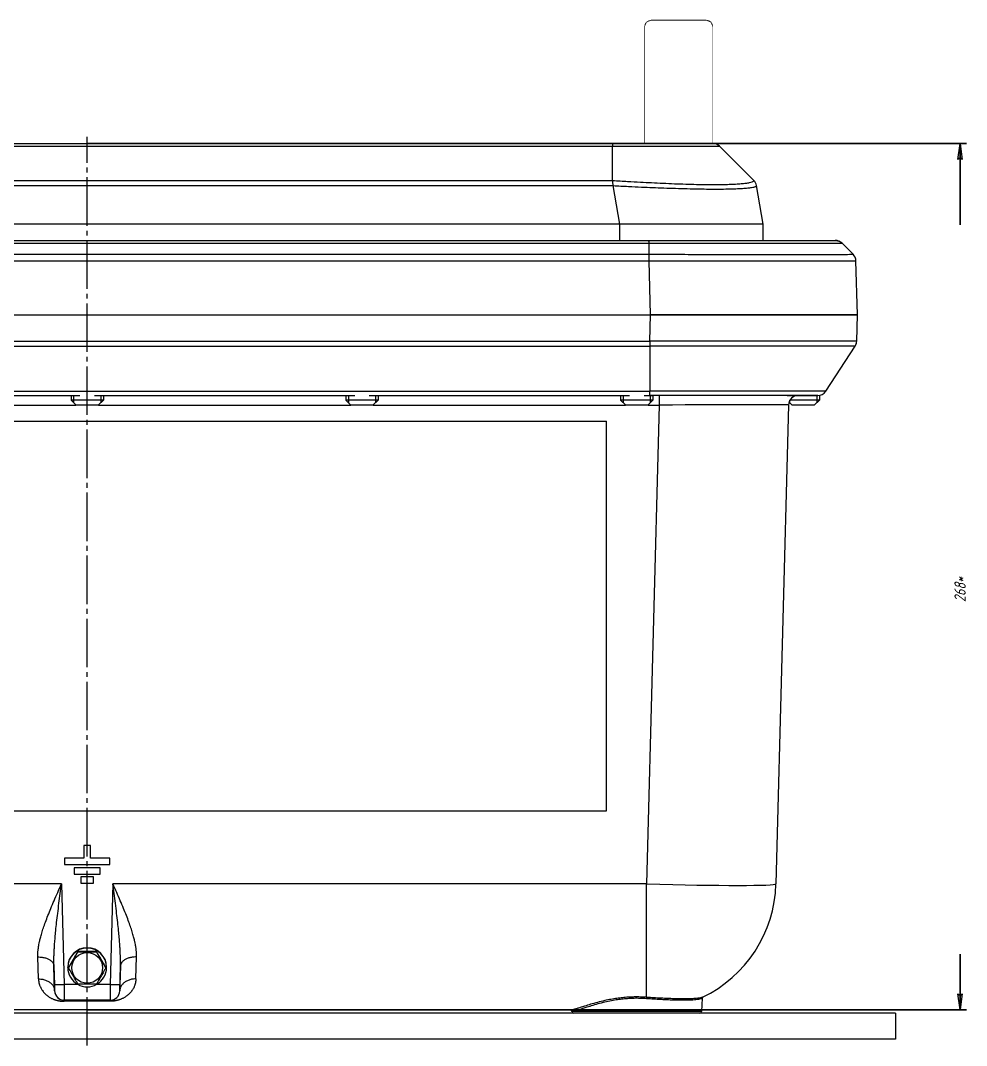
# Model space of a CAD drawing. Header units: millimetres. Extents: x -1133 to 1382, y -1174 to 1187.
# Drawn here: x -20.6 to 272, y 491.5 to 808.5 of the extents above; entities that cross this region are included whole.
import ezdxf

# ---------------------------------------------------------------- set-up
doc = ezdxf.new("R2010")
doc.units = ezdxf.units.MM
for name, pattern in [('K5LT_AUXILIARY', [0]), ('K5LT_AXLED', [19.5, 15, -1.5, 1.5, -1.5]), ('K5LT_THIN', [0])]:
    doc.linetypes.add(name, pattern=pattern)
doc.styles.add('KDIMTEXTSTYLE', font='GOST_AU.SHX', dxfattribs={"width": 0.96, "oblique": 15, "height": 5})
doc.dimstyles.new('KDIMSTYLE (1.00)', dxfattribs={"dimtxt": 5, "dimasz": 1, "dimexe": 2, "dimexo": 0, "dimgap": 1, "dimtad": 1, "dimtxsty": 'KDIMTEXTSTYLE', "dimsah": 1, "dimcen": 0, "dimdle": 1, "dimadec": 0, "dimazin": 0, "dimtfac": 0.667, "dimtmove": 0, "dimatfit": 3, "dimfxl": 1, "dimtvp": 1, "dimtolj": 1, "dimtzin": 0, "dimarcsym": 0})

# ---------------------------------------------------------------- blocks, each defined once
blk = doc.blocks.new('U1')
at = {"color": 232, "linetype": 'K5LT_AUXILIARY', "lineweight": 18, "true_color": 0xc52b79}
for p, q in [((-160.69, 684.55), (160.63, 684.55)), ((-160.69, 564.08), (-160.69, 684.55)), ((160.63, 564.08), (160.63, 684.55)), ((-160.69, 564.08), (160.63, 564.08))]:
    blk.add_line(p, q, dxfattribs=at)
blk = doc.blocks.new('U2')
at = {"color": 7, "linetype": 'K5LT_THIN', "lineweight": 18}
for p, q in [((1.01, 553.32), (-0.99, 553.32)), ((-0.99, 553.32), (-0.99, 549.42)), ((-0.99, 553.32), (-0.99, 553.32)), ((1.01, 553.32), (-0.99, 553.32)), ((1.01, 553.32), (1.01, 553.32)), ((1.01, 549.42), (1.01, 553.32)), ((-7, 549.43), (-7, 549.42)), ((-0.99, 549.43), (-7, 549.43)), ((-0.99, 549.42), (-7, 549.42)), ((-7, 549.42), (-7, 547.42)), ((7.01, 549.43), (1.01, 549.43)), ((7.01, 549.42), (1.01, 549.42)), ((7, 547.42), (7.01, 549.42)), ((7.01, 549.43), (7.01, 549.42)), ((-7, 547.42), (7, 547.42)), ((4.02, 546.43), (-3.98, 546.43)), ((-3.98, 546.43), (-3.98, 546.42)), ((-3.98, 546.42), (-3.98, 544.42)), ((4.02, 546.42), (-3.98, 546.42)), ((4.02, 546.43), (4.02, 546.42)), ((4.02, 544.42), (4.02, 546.42)), ((-3.98, 544.42), (4.02, 544.42)), ((1.99, 543.63), (-2.01, 543.63)), ((-2.01, 543.63), (-2.01, 543.62)), ((1.99, 543.62), (-2.01, 543.62)), ((-2.01, 543.62), (-2.01, 541.63)), ((1.99, 543.63), (1.99, 543.62)), ((1.99, 541.63), (1.99, 543.62)), ((-2.01, 541.63), (1.99, 541.63))]:
    blk.add_line(p, q, dxfattribs=at)
blk = doc.blocks.new('U0')
at = {"color": 7, "linetype": 'K5LT_THIN', "lineweight": 18}
for p, q in [((191.47, 808.47), (174.47, 808.47)), ((174.47, 801.04), (174.47, 808.47)), ((191.47, 801.04), (191.47, 808.47)), ((172.47, 799.29), (172.47, 806.47)), ((193.47, 799.29), (193.47, 806.47)), ((193.47, 791.97), (193.47, 803.97)), ((174.47, 799.29), (172.47, 799.29)), ((172.47, 770.47), (172.47, 799.29)), ((191.47, 801.04), (174.47, 801.04)), ((174.47, 799.29), (174.47, 801.04)), ((191.47, 799.29), (174.47, 799.29)), ((174.47, 770.47), (174.47, 799.29)), ((191.47, 801.04), (191.47, 799.29)), ((191.47, 799.29), (193.47, 799.29)), ((191.47, 770.47), (191.47, 799.29)), ((193.47, 770.47), (193.47, 799.29)), ((193.47, 770.47), (193.47, 791.97)), ((-162.43, 770.47), (162.46, 770.47)), ((162.46, 770.47), (193.47, 770.47)), ((191.47, 770.47), (181.47, 770.47)), ((193.47, 770.47), (191.47, 770.47)), ((-162.53, 769.59), (162.53, 769.59)), ((162.53, 759), (162.53, 769.59)), ((162.53, 769.59), (162.53, 769.59)), ((195.59, 769.59), (206.18, 759)), ((195.59, 769.59), (195.59, 769.59)), ((-162.53, 759), (162.53, 759)), ((162.53, 759), (162.53, 759)), ((-162.7, 757.4), (162.7, 757.4)), ((162.7, 757.4), (162.7, 757.39)), ((164.8, 745.47), (162.7, 757.39)), ((207.02, 757.4), (207.02, 757.39)), ((207.02, 757.39), (207.02, 757.39)), ((209.12, 745.47), (207.02, 757.39)), ((164.8, 745.47), (-164.8, 745.47)), ((164.8, 740.47), (164.8, 745.47)), ((209.12, 745.47), (164.8, 745.47)), ((209.12, 740.47), (209.12, 745.47)), ((-173.8, 739.59), (173.8, 739.59)), ((-173.63, 740.47), (173.57, 740.47)), ((173.57, 740.47), (231.41, 740.47)), ((173.8, 736.18), (173.8, 739.59)), ((231.41, 740.47), (231.5, 740.47)), ((231.5, 740.47), (231.5, 740.47)), ((233.53, 739.59), (236.94, 736.18)), ((-173.8, 736.18), (173.8, 736.18)), ((-173.84, 734.14), (173.84, 734.14)), ((174.27, 717.47), (173.84, 734.14)), ((238.25, 717.47), (237.81, 734.14)), ((-174.27, 717.47), (174.27, 717.47)), ((-174.27, 717.47), (174.27, 717.47)), ((174.06, 709.31), (174.27, 717.47)), ((238.25, 717.47), (174.27, 717.47)), ((174.27, 717.47), (238.25, 717.47)), ((238.04, 709.31), (238.25, 717.47)), ((-174.06, 709.31), (174.06, 709.31)), ((-174.04, 707.75), (174.04, 707.75)), ((174.04, 707.75), (174.04, 693.83)), ((228.48, 693.83), (237.55, 707.75)), ((-174.04, 693.83), (174.04, 693.83)), ((-80.81, 692.47), (-4.19, 692.47)), ((-5, 692.47), (-2.24, 692.47)), ((-5, 692.47), (-5, 691.07)), ((-5, 691.07), (-3.4, 689.47)), ((0, 691.07), (-5, 691.07)), ((-4.19, 692.47), (-4.19, 691.07)), ((-4.19, 691.07), (-4.19, 690.26)), ((5, 691.07), (0, 691.07)), ((2.24, 692.47), (5, 692.47)), ((5, 691.07), (3.4, 689.47)), ((4.19, 692.47), (4.19, 691.07)), ((4.19, 692.47), (80.81, 692.47)), ((4.19, 691.07), (4.19, 690.26)), ((5, 692.47), (5, 691.07)), ((80, 692.47), (82.76, 692.47)), ((80, 692.47), (80, 691.07)), ((80, 691.07), (81.6, 689.47)), ((85, 691.07), (80, 691.07)), ((80.81, 692.47), (80.81, 691.07)), ((80.81, 691.07), (80.81, 690.26)), ((90, 691.07), (85, 691.07)), ((87.24, 692.47), (90, 692.47)), ((90, 691.07), (88.4, 689.47)), ((89.19, 692.47), (89.19, 691.07)), ((89.19, 692.47), (165.81, 692.47)), ((89.19, 691.07), (89.19, 690.26)), ((90, 692.47), (90, 691.07)), ((165, 692.47), (167.76, 692.47)), ((165, 692.47), (165, 691.07)), ((165, 691.07), (166.6, 689.47)), ((170, 691.07), (165, 691.07)), ((165.81, 692.47), (165.81, 691.07)), ((165.81, 691.07), (165.81, 690.26)), ((175, 691.07), (170, 691.07)), ((172.24, 692.47), (175, 692.47)), ((175, 691.07), (173.4, 689.47)), ((225.97, 692.47), (174, 692.47)), ((174.19, 692.47), (174.19, 691.07)), ((174.19, 691.07), (174.19, 690.26)), ((175, 692.47), (175, 691.07)), ((176.94, 692.47), (176.94, 689.55)), ((216.5, 692.47), (225.97, 692.47)), ((217.31, 690.26), (217.31, 691.07)), ((221.5, 691.07), (217.38, 691.07)), ((226.5, 691.07), (221.5, 691.07)), ((226.5, 691.07), (224.9, 689.47)), ((225.69, 692.47), (225.69, 691.07)), ((225.69, 691.07), (225.69, 690.26)), ((226.5, 692.52), (226.5, 691.07)), ((228.48, 693.83), (228.48, 693.83)), ((-81.52, 689.55), (-3.48, 689.55)), ((0, 689.47), (-3.4, 689.47)), ((3.4, 689.47), (0, 689.47)), ((3.48, 689.55), (81.52, 689.55)), ((85, 689.47), (81.6, 689.47)), ((88.4, 689.47), (85, 689.47)), ((88.48, 689.55), (166.52, 689.55)), ((170, 689.47), (166.6, 689.47)), ((173.4, 689.47), (170, 689.47)), ((176.94, 689.55), (173.06, 541.42)), ((173.48, 689.55), (176.94, 689.55)), ((216.92, 689.55), (213.04, 541.42)), ((217.1, 690.48), (218.1, 689.47)), ((221.5, 689.47), (218.1, 689.47)), ((224.9, 689.47), (221.5, 689.47)), ((-7.94, 541.42), (-173.06, 541.42)), ((-7.94, 541.42), (-7.13, 510.34)), ((7.94, 541.42), (7.13, 510.34)), ((173.06, 541.42), (7.94, 541.42)), ((173.06, 506.37), (173.06, 541.42)), ((-2.89, 520.57), (-5.77, 515.57)), ((-2.89, 520.57), (-2.89, 520.48)), ((2.89, 520.57), (-2.89, 520.57)), ((5.77, 515.57), (2.89, 520.57)), ((2.89, 520.57), (2.89, 520.48)), ((-15.07, 512.06), (-15.27, 518.86)), ((15.07, 512.06), (15.27, 518.86)), ((-10.28, 516.04), (-10.13, 510.34)), ((-10.08, 508.39), (-10.28, 516.04)), ((-6, 515.65), (-6, 515.69)), ((-6, 515.6), (-6, 515.65)), ((-5.77, 515.57), (-5.77, 515.48)), ((5.77, 515.57), (5.77, 515.48)), ((6, 515.65), (6, 515.69)), ((6, 515.6), (6, 515.65)), ((10.08, 508.39), (10.28, 516.04)), ((10.28, 516.04), (10.13, 510.34)), ((-10.13, 510.34), (-10.08, 508.39)), ((-7.13, 510.34), (-7.08, 505.47)), ((-2.88, 510.34), (-7.13, 510.34)), ((7.13, 510.34), (2.88, 510.34)), ((7.13, 510.34), (7.08, 505.47)), ((10.13, 510.34), (10.08, 508.39)), ((7.08, 505.47), (-7.08, 505.47)), ((-7.08, 505.14), (-7.08, 505.47)), ((7.08, 505.14), (-7.08, 505.14)), ((7.08, 505.14), (7.08, 505.47)), ((190.24, 506.06), (190.02, 501.94)), ((250, 501.47), (-250, 501.47)), ((149.7, 502.47), (-149.7, 502.47)), ((149.47, 502.47), (149.68, 502.47)), ((149.47, 502.47), (149.68, 502.47)), ((149.97, 502), (149.98, 501.94)), ((150.2, 502), (149.97, 502)), ((190.02, 501.94), (149.98, 501.94)), ((250, 501.47), (250, 493.47)), ((250, 493.47), (-250, 493.47))]:
    blk.add_line(p, q, dxfattribs=at)
at = {"color": 30, "linetype": 'K5LT_AXLED', "lineweight": 18, "true_color": 0xff8000}
blk.add_line((0, 491.47), (0.01, 772.47), dxfattribs=at)
at = {"color": 7, "linetype": 'K5LT_THIN', "lineweight": 18}
for centre, radius, start, end in [((174.47, 806.47), 2, 90, 180), ((191.47, 806.47), 2, 0, 90), ((193.47, 767.47), 3, 45, 90), ((204.06, 756.88), 3, 10, 45), ((231.41, 737.47), 3, 45, 90), ((234.81, 734.06), 3, 1.5, 45), ((235.04, 709.39), 3, 326.9198, 358.5), ((235.04, 709.39), 3, 326.918, 344.2975), ((235.04, 709.39), 3, 344.056, 349.1273), ((219.92, 689.47), 3, 90, 178.5), ((225.97, 695.47), 3, 270, 326.9198), ((173.06, 542.47), 40, 295.5205, 358.5), ((-7.08, 508.47), 3, 181.5, 270), ((-7.08, 508.47), 3, 181.5, 270), ((-7.08, 508.47), 3, 181.5, 267.4646), ((7.08, 508.47), 3, 270, 358.5), ((7.08, 508.47), 3, 270, 358.5), ((7.08, 508.47), 3, 270, 358.5), ((7.08, 508.47), 3, 270, 358.5), ((190.74, 506.03), 0.5, 115.8859, 177.0001), ((190.74, 506.03), 0.5, 115.8861, 177.0003), ((149.47, 501.97), 0.5, 3, 90), ((149.47, 501.97), 0.5, 3, 90), ((150.47, 501.97), 0.5, 183, 270), ((150.47, 501.97), 0.5, 183, 270), ((189.53, 501.97), 0.5, 270, 357), ((189.53, 501.97), 0.5, 270, 357)]:
    blk.add_arc(centre, radius, start, end, dxfattribs=at)
for centre, major_axis, ratio, start_param, end_param in [((182.97, 804.86), (-5, 0), 0.55104, 4.712389, 6.283185), ((182.97, 804.86), (-5, 0), 0.55104, 3.141593, 4.712389), ((182.97, 804.86), (-5, 0), 0.55104, 0, 3.141593), ((174.47, 799.29), (-2, 0), 0.875831, 4.712389, 6.283185), ((191.47, 799.29), (2, 0), 0.875831, 0, 1.570796), ((176.91, 689.47), (-40.02, -0.08), 0.001961, 3.141537, 4.711649), ((173.06, 542.47), (39.99, -1.05), 0.026168, 4.713074, 6.283185), ((0, 515.69), (-6, 0), 0.999657, 4.712389, 6.283185), ((0, 515.65), (-6, 0), 0.999657, 4.712389, 6.283185), ((0, 515.65), (-6, 0), 0.999657, 4.712389, 6.283185), ((0, 515.6), (-6, 0), 0.999657, 4.712389, 6.283185), ((0, 515.69), (-6, 0), 0.999657, 3.141593, 4.712389), ((0, 515.65), (-6, 0), 0.999657, 3.141593, 4.712389), ((0, 515.65), (-6, 0), 0.999657, 3.141593, 4.712389), ((0, 515.6), (-6, 0), 0.999657, 3.141593, 4.712389), ((0, 515.6), (-6, 0), 0.999657, 0, 3.141593), ((-7.13, 510.42), (3, 0.08), 0.026168, 3.141593, 4.711704), ((7.13, 510.42), (3, -0.08), 0.026168, 4.713074, 6.283185)]:
    blk.add_ellipse(centre, major_axis=major_axis, ratio=ratio, start_param=start_param, end_param=end_param, dxfattribs=at)
blk.add_ellipse((0, 515.47), major_axis=(-4.75, 0), ratio=0.999657, dxfattribs=at)
for points, knots in [([(162.46, 770.47), (162.47, 770.47), (162.48, 770.45), (162.49, 770.36), (162.5, 770.22), (162.52, 770.04), (162.53, 769.82), (162.53, 769.67), (162.53, 769.59)], [0, 0, 0, 0, 1.786115, 3.339255, 4.739621, 6.326194, 7.773054, 9, 9, 9, 9]), ([(162.53, 769.59), (162.86, 769.59), (163.46, 769.59), (164.31, 769.59), (165.07, 769.59), (165.79, 769.59), (166.55, 769.59), (167.48, 769.59), (168.6, 769.59), (169.84, 769.59), (171.08, 769.59), (172.31, 769.59), (173.55, 769.59), (174.89, 769.59), (176.43, 769.59), (178.31, 769.59), (180.55, 769.59), (183.01, 769.59), (185.47, 769.59), (187.64, 769.59), (189.38, 769.59), (190.69, 769.59), (191.68, 769.59), (192.46, 769.59), (193.06, 769.59), (193.53, 769.59), (193.91, 769.59), (194.26, 769.59), (194.55, 769.59), (194.8, 769.59), (194.98, 769.59), (195.11, 769.59), (195.21, 769.59), (195.29, 769.59), (195.36, 769.59), (195.43, 769.59), (195.49, 769.59), (195.55, 769.59), (195.58, 769.59), (195.59, 769.59)], [0, 0, 0, 0, 0.754182, 1.429529, 2.02969, 2.554664, 3.126957, 3.843808, 4.77745, 5.809715, 6.839715, 7.805836, 8.840171, 9.942718, 11.224217, 12.840513, 14.938972, 17.415264, 20.055951, 22.738072, 25.004076, 26.853961, 28.412501, 29.800042, 31.057763, 31.95691, 32.904177, 33.790534, 34.731323, 35.56443, 36.270313, 36.805313, 37.243121, 37.668811, 38.127951, 38.62245, 39.226782, 39.685966, 40, 40, 40, 40]), ([(162.53, 759), (164.08, 758.91), (166.98, 758.73), (170.99, 758.51), (174.64, 758.32), (178.15, 758.15), (181.7, 758), (185.18, 757.88), (188.47, 757.79), (191.49, 757.74), (194.15, 757.73), (196.53, 757.75), (198.67, 757.81), (200.63, 757.89), (202.36, 758.01), (203.8, 758.16), (204.96, 758.35), (205.73, 758.56), (206.13, 758.79), (206.2, 758.93), (206.18, 759)], [0, 0, 0, 0, 1.413567, 2.640339, 3.693098, 4.81894, 5.994914, 7.187319, 8.397705, 9.561889, 10.692206, 11.726808, 12.81617, 13.93119, 15.090678, 16.294899, 17.483521, 18.784014, 19.9235, 21, 21, 21, 21]), ([(162.7, 757.4), (162.69, 757.55), (162.66, 757.84), (162.62, 758.24), (162.59, 758.56), (162.56, 758.81), (162.54, 758.95), (162.53, 759)], [0, 0, 0, 0, 2.059821, 3.878697, 5.635225, 7.017568, 8, 8, 8, 8]), ([(162.7, 757.39), (164.27, 757.31), (167.22, 757.17), (171.29, 756.98), (174.94, 756.82), (178.46, 756.69), (182.06, 756.56), (185.69, 756.46), (189.19, 756.38), (192.48, 756.34), (195.5, 756.34), (198.26, 756.37), (200.7, 756.44), (202.75, 756.55), (204.38, 756.68), (205.52, 756.83), (206.25, 756.96), (206.69, 757.09), (206.92, 757.21), (207.01, 757.31), (207.02, 757.37), (207.02, 757.39)], [0, 0, 0, 0, 1.487081, 2.782128, 3.879408, 5.017639, 6.2531, 7.544856, 8.883128, 10.177215, 11.513782, 12.862599, 14.225778, 15.606791, 16.931756, 18.193647, 19.226218, 20.09668, 20.9092, 21.54364, 22, 22, 22, 22]), ([(173.57, 740.47), (173.58, 740.47), (173.6, 740.45), (173.64, 740.35), (173.68, 740.23), (173.71, 740.09), (173.74, 739.95), (173.77, 739.81), (173.79, 739.7), (173.8, 739.63), (173.8, 739.59)], [0, 0, 0, 0, 2.223565, 4.15155, 5.825603, 7.276423, 8.50401, 9.502201, 10.334197, 11, 11, 11, 11]), ([(173.8, 739.59), (174.53, 739.6), (175.85, 739.61), (177.59, 739.6), (178.96, 739.6), (180.03, 739.59), (180.99, 739.59), (181.93, 739.59), (182.95, 739.59), (184.23, 739.59), (185.9, 739.59), (188.05, 739.59), (190.51, 739.59), (193.15, 739.59), (195.88, 739.59), (198.98, 739.59), (202.69, 739.59), (207.13, 739.59), (211.93, 739.59), (216.66, 739.59), (220.95, 739.59), (224.58, 739.59), (227.44, 739.59), (229.51, 739.59), (230.93, 739.59), (231.83, 739.59), (232.4, 739.59), (232.77, 739.59), (233.01, 739.59), (233.18, 739.59), (233.29, 739.59), (233.37, 739.59), (233.43, 739.59), (233.47, 739.59), (233.49, 739.6), (233.51, 739.59), (233.52, 739.59), (233.53, 739.59)], [0, 0, 0, 0, 0.8981, 1.636364, 2.151741, 2.567151, 2.934069, 3.310589, 3.709678, 4.193341, 4.880993, 5.780962, 6.867264, 7.980262, 9.142067, 10.406263, 12.070995, 14.184984, 16.694619, 19.325471, 21.993188, 24.62167, 27.020976, 29.18333, 30.93111, 32.341759, 33.365561, 34.205043, 34.88576, 35.457427, 35.895638, 36.298719, 36.66667, 37.064362, 37.50188, 37.827035, 38, 38, 38, 38]), ([(231.5, 740.47), (231.59, 740.46), (231.68, 740.46), (231.9, 740.43), (232.02, 740.41), (232.27, 740.35), (232.39, 740.31), (232.62, 740.22), (232.74, 740.16), (232.94, 740.05), (233.02, 740), (233.11, 739.94)], [1.370207, 1.370207, 1.370207, 1.370207, 5.451695, 5.451695, 11.038435, 11.038435, 16.688483, 16.688483, 22.359225, 22.359225, 26.876373, 26.876373, 26.876373, 26.876373]), ([(173.84, 734.14), (173.83, 734.29), (173.83, 734.58), (173.82, 734.98), (173.82, 735.35), (173.81, 735.68), (173.81, 735.96), (173.81, 736.12), (173.8, 736.18)], [0, 0, 0, 0, 1.830242, 3.423108, 4.864875, 6.477232, 7.884365, 9, 9, 9, 9]), ([(173.8, 736.18), (175.39, 736.18), (178.4, 736.17), (182.77, 736.16), (186.94, 736.15), (191.47, 736.14), (196.64, 736.13), (202.44, 736.12), (208.31, 736.12), (213.93, 736.11), (219.05, 736.11), (223.65, 736.11), (227.63, 736.12), (230.95, 736.13), (233.49, 736.14), (235.29, 736.15), (236.35, 736.16), (236.85, 736.17), (236.94, 736.18), (236.94, 736.18)], [0, 0, 0, 0, 0.963142, 1.827137, 2.653101, 3.520683, 4.648346, 5.946129, 7.347713, 8.741446, 10.145698, 11.54647, 12.953266, 14.351033, 15.743149, 17.00259, 18.230379, 19.192897, 20, 20, 20, 20]), ([(173.84, 734.14), (175.94, 734.13), (180, 734.13), (186.06, 734.12), (192.05, 734.12), (198.23, 734.11), (204.43, 734.11), (210.47, 734.1), (216.08, 734.1), (221.17, 734.1), (225.67, 734.1), (229.54, 734.11), (232.7, 734.11), (235.21, 734.12), (236.86, 734.12), (237.67, 734.13), (237.81, 734.14), (237.81, 734.14)], [0, 0, 0, 0, 1.124827, 2.183004, 3.286506, 4.434029, 5.698875, 6.967637, 8.241936, 9.515482, 10.790144, 12.063077, 13.341522, 14.590696, 15.978647, 17.103632, 18, 18, 18, 18]), ([(174.06, 709.31), (174.05, 709.02), (174.05, 708.61), (174.04, 708.1), (174.04, 707.87), (174.04, 707.75)], [0, 0, 0, 0, 3.143748, 4.527092, 6, 6, 6, 6]), ([(237.55, 707.75), (237.55, 707.75), (237.19, 707.76), (235.74, 707.76), (233.63, 707.76), (230.85, 707.76), (227.34, 707.76), (223.14, 707.76), (218.35, 707.76), (213.01, 707.76), (207.2, 707.76), (200.95, 707.76), (194.14, 707.76), (187.1, 707.76), (180.28, 707.76), (176.01, 707.75), (174.04, 707.75)], [0, 0, 0, 0, 1.454591, 2.725809, 3.869878, 5.045859, 6.263569, 7.461755, 8.665546, 9.867273, 11.069389, 12.270798, 13.482504, 14.814178, 15.99106, 17, 17, 17, 17]), ([(238.04, 709.31), (238.04, 709.31), (237.66, 709.31), (236.12, 709.31), (233.92, 709.31), (231.07, 709.3), (227.47, 709.3), (223.19, 709.3), (218.33, 709.3), (212.91, 709.3), (207.01, 709.3), (200.71, 709.3), (194.13, 709.31), (187.4, 709.31), (180.7, 709.31), (176.25, 709.31), (174.06, 709.31)], [0, 0, 0, 0, 1.491667, 2.791831, 3.948362, 5.131958, 6.34848, 7.548236, 8.752123, 9.955433, 11.156827, 12.35861, 13.562398, 14.740746, 15.887537, 17, 17, 17, 17]), ([(174, 692.47), (174.01, 692.47), (174.01, 692.49), (174.02, 692.59), (174.02, 692.72), (174.03, 692.89), (174.03, 693.11), (174.03, 693.36), (174.03, 693.61), (174.04, 693.76), (174.04, 693.83)], [0, 0, 0, 0, 1.723111, 3.225391, 4.566275, 5.937875, 7.363555, 8.860237, 10.080174, 11, 11, 11, 11]), ([(228.48, 693.83), (228.46, 693.83), (228.42, 693.83), (228.37, 693.82), (228.33, 693.83), (228.27, 693.83), (228.21, 693.83), (228.14, 693.83), (228.06, 693.83), (227.95, 693.83), (227.79, 693.83), (227.53, 693.83), (227.08, 693.82), (226.33, 693.82), (225.17, 693.82), (223.48, 693.82), (221.15, 693.82), (218.09, 693.81), (214.34, 693.81), (210.02, 693.81), (205.29, 693.81), (200.26, 693.82), (195.18, 693.82), (190.34, 693.82), (186.22, 693.82), (183.04, 693.83), (180.82, 693.83), (179.29, 693.83), (178.21, 693.83), (177.36, 693.83), (176.59, 693.83), (175.83, 693.83), (175.09, 693.83), (174.49, 693.83), (174.16, 693.83), (174.04, 693.83)], [0, 0, 0, 0, 0.45508, 0.922332, 1.358372, 1.779376, 2.122205, 2.427657, 2.727479, 3.071929, 3.483823, 4.079089, 5.008857, 6.292168, 7.906015, 9.76876, 11.923595, 14.328683, 16.866338, 19.444423, 21.993261, 24.47833, 26.926592, 29.125736, 30.993554, 32.309008, 33.229158, 33.826695, 34.259558, 34.60464, 34.899471, 35.221258, 35.570001, 35.840047, 36, 36, 36, 36]), ([(-15.27, 518.86), (-15.29, 519.24), (-15.28, 519.93), (-15.2, 520.84), (-15.12, 521.53), (-15.03, 522.13), (-14.91, 522.8), (-14.73, 523.69), (-14.45, 524.84), (-14.05, 526.25), (-13.53, 527.88), (-12.89, 529.71), (-12.12, 531.72), (-11.22, 533.92), (-10.22, 536.28), (-9.11, 538.81), (-8.34, 540.53), (-7.94, 541.42)], [0, 0, 0, 0, 0.989748, 1.742951, 2.259609, 2.682537, 3.204621, 3.910253, 4.852678, 6.005112, 7.315932, 8.755222, 10.362689, 12.080063, 13.955864, 15.920677, 18, 18, 18, 18]), ([(-10.28, 516.04), (-10.29, 516.41), (-10.3, 517.08), (-10.29, 517.95), (-10.28, 518.61), (-10.27, 519.14), (-10.25, 519.74), (-10.21, 520.54), (-10.15, 521.66), (-10.06, 523.13), (-9.91, 524.94), (-9.71, 527.12), (-9.44, 529.62), (-9.11, 532.44), (-8.73, 535.42), (-8.34, 538.45), (-8.07, 540.45), (-7.94, 541.42)], [0, 0, 0, 0, 0.842515, 1.485959, 1.912943, 2.269675, 2.641258, 3.213005, 4.006322, 5.056124, 6.373693, 7.882982, 9.687057, 11.640591, 13.825602, 15.956698, 18, 18, 18, 18]), ([(15.27, 518.86), (15.29, 519.24), (15.28, 519.93), (15.2, 520.84), (15.12, 521.53), (15.03, 522.13), (14.91, 522.8), (14.73, 523.69), (14.45, 524.84), (14.05, 526.25), (13.53, 527.88), (12.89, 529.71), (12.12, 531.72), (11.22, 533.92), (10.22, 536.28), (9.11, 538.81), (8.34, 540.53), (7.94, 541.42)], [0, 0, 0, 0, 0.989748, 1.742951, 2.259609, 2.682537, 3.204621, 3.910253, 4.852678, 6.005112, 7.315932, 8.755222, 10.362689, 12.080063, 13.955864, 15.920677, 18, 18, 18, 18]), ([(10.28, 516.04), (10.29, 516.41), (10.3, 517.08), (10.29, 517.95), (10.28, 518.61), (10.27, 519.14), (10.25, 519.74), (10.21, 520.54), (10.15, 521.66), (10.06, 523.13), (9.91, 524.94), (9.71, 527.12), (9.44, 529.62), (9.11, 532.44), (8.73, 535.42), (8.34, 538.45), (8.07, 540.45), (7.94, 541.42)], [0, 0, 0, 0, 0.842515, 1.485959, 1.912943, 2.269675, 2.641258, 3.213005, 4.006322, 5.056124, 6.373693, 7.882982, 9.687057, 11.640591, 13.825602, 15.956698, 18, 18, 18, 18]), ([(-5.77, 515.48), (-5.61, 515.76), (-5.38, 516.17), (-5.03, 516.76), (-4.7, 517.33), (-4.36, 517.92), (-3.83, 518.84), (-3.36, 519.66), (-2.98, 520.32), (-2.89, 520.48)], [0, 0, 0, 0, 1.73793, 2.476288, 3.615726, 5.134286, 5.956532, 9.033283, 10, 10, 10, 10]), ([(-2.89, 520.48), (-2.63, 520.48), (-2.24, 520.48), (-1.68, 520.47), (-1.25, 520.47), (-0.65, 520.47), (-0.06, 520.47), (0.91, 520.47), (1.85, 520.47), (2.61, 520.48), (2.89, 520.48)], [0, 0, 0, 0, 1.490089, 2.256261, 3.224206, 3.977298, 5.647715, 6.552185, 9.396505, 11, 11, 11, 11]), ([(2.89, 520.48), (3.05, 520.2), (3.28, 519.79), (3.63, 519.18), (4.04, 518.47), (4.61, 517.48), (5.23, 516.42), (5.61, 515.76), (5.77, 515.48)], [0, 0, 0, 0, 1.564137, 2.228659, 3.254153, 5.360878, 7.464286, 9, 9, 9, 9]), ([(-15.27, 518.86), (-15.04, 518.86), (-14.59, 518.85), (-13.97, 518.78), (-13.4, 518.68), (-12.88, 518.55), (-12.39, 518.37), (-11.93, 518.17), (-11.53, 517.93), (-11.17, 517.67), (-10.87, 517.39), (-10.64, 517.11), (-10.49, 516.86), (-10.4, 516.65), (-10.34, 516.48), (-10.31, 516.33), (-10.29, 516.21), (-10.28, 516.11), (-10.28, 516.06), (-10.28, 516.04)], [0, 0, 0, 0, 1.824471, 3.464345, 4.911587, 6.416019, 7.905917, 9.389383, 10.86637, 12.355824, 13.843212, 15.252687, 16.43663, 17.336772, 18.101588, 18.719507, 19.306089, 19.680186, 20, 20, 20, 20]), ([(15.27, 518.86), (15.04, 518.86), (14.59, 518.85), (13.97, 518.78), (13.4, 518.68), (12.88, 518.55), (12.39, 518.37), (11.93, 518.17), (11.53, 517.93), (11.17, 517.67), (10.87, 517.39), (10.65, 517.11), (10.5, 516.86), (10.4, 516.66), (10.35, 516.49), (10.31, 516.35), (10.29, 516.23), (10.28, 516.13), (10.28, 516.07), (10.28, 516.04)], [0, 0, 0, 0, 1.82462, 3.464672, 4.912003, 6.416206, 7.905664, 9.38856, 10.864569, 12.353002, 13.838471, 15.244264, 16.42331, 17.31697, 18.047776, 18.633987, 19.190436, 19.603334, 20, 20, 20, 20]), ([(-2.89, 510.49), (-3.05, 510.76), (-3.28, 511.17), (-3.63, 511.77), (-3.96, 512.33), (-4.3, 512.92), (-4.83, 513.84), (-5.3, 514.66), (-5.68, 515.33), (-5.77, 515.48)], [0, 0, 0, 0, 1.73793, 2.476288, 3.615726, 5.134286, 5.956532, 9.033283, 10, 10, 10, 10]), ([(5.77, 515.48), (5.61, 515.2), (5.38, 514.79), (5.03, 514.18), (4.62, 513.47), (4.05, 512.49), (3.43, 511.42), (3.05, 510.76), (2.89, 510.49)], [0, 0, 0, 0, 1.564137, 2.228659, 3.254153, 5.360878, 7.464286, 9, 9, 9, 9]), ([(-15.07, 512.06), (-14.84, 512.07), (-14.39, 512.05), (-13.77, 511.95), (-13.2, 511.81), (-12.68, 511.63), (-12.19, 511.41), (-11.73, 511.14), (-11.33, 510.83), (-10.97, 510.49), (-10.67, 510.13), (-10.45, 509.77), (-10.3, 509.45), (-10.21, 509.2), (-10.16, 509), (-10.12, 508.83), (-10.1, 508.68), (-10.08, 508.53), (-10.08, 508.44), (-10.08, 508.39)], [0, 0, 0, 0, 1.829309, 3.473018, 4.925118, 6.435586, 7.929817, 9.414575, 10.895675, 12.389371, 13.881869, 15.279689, 16.435832, 17.299655, 17.944911, 18.523533, 19.047082, 19.533461, 20, 20, 20, 20]), ([(-15.07, 512.06), (-15.07, 512), (-15.07, 511.89), (-15.06, 511.73), (-15.04, 511.58), (-15.02, 511.41), (-14.99, 511.2), (-14.94, 510.93), (-14.87, 510.62), (-14.77, 510.28), (-14.64, 509.92), (-14.48, 509.54), (-14.27, 509.12), (-14, 508.66), (-13.67, 508.2), (-13.3, 507.77), (-12.9, 507.37), (-12.51, 507.02), (-12.12, 506.72), (-11.75, 506.47), (-11.38, 506.25), (-11.02, 506.06), (-10.66, 505.89), (-10.31, 505.74), (-9.98, 505.62), (-9.69, 505.52), (-9.43, 505.45), (-9.21, 505.39), (-9.01, 505.35), (-8.81, 505.31), (-8.6, 505.27), (-8.36, 505.23), (-8.13, 505.2), (-7.91, 505.18), (-7.71, 505.16), (-7.51, 505.15), (-7.3, 505.14), (-7.15, 505.14), (-7.08, 505.14)], [0, 0, 0, 0, 0.655216, 1.244396, 1.817662, 2.449683, 3.243921, 4.265511, 5.572391, 6.993352, 8.469533, 10.094368, 12.00164, 14.257576, 16.556115, 18.894319, 21.154593, 23.195702, 25.00757, 26.583522, 28.099945, 29.482475, 30.732756, 31.87701, 32.898187, 33.762641, 34.416903, 34.965402, 35.409629, 35.855805, 36.314321, 36.815164, 37.281833, 37.661759, 38.001132, 38.309504, 38.657136, 39, 39, 39, 39]), ([(2.89, 510.49), (2.63, 510.48), (2.24, 510.48), (1.68, 510.48), (1.25, 510.48), (0.65, 510.47), (0.06, 510.47), (-0.91, 510.47), (-1.85, 510.48), (-2.61, 510.48), (-2.89, 510.49)], [0, 0, 0, 0, 1.490089, 2.256261, 3.224206, 3.977298, 5.647715, 6.552185, 9.396505, 11, 11, 11, 11]), ([(15.07, 512.06), (15.07, 512), (15.07, 511.89), (15.06, 511.73), (15.04, 511.58), (15.02, 511.41), (14.99, 511.2), (14.94, 510.93), (14.87, 510.62), (14.77, 510.28), (14.64, 509.92), (14.48, 509.54), (14.27, 509.12), (14, 508.66), (13.67, 508.2), (13.3, 507.77), (12.9, 507.37), (12.51, 507.02), (12.12, 506.72), (11.75, 506.47), (11.38, 506.25), (11.02, 506.06), (10.66, 505.89), (10.31, 505.74), (9.98, 505.62), (9.69, 505.52), (9.43, 505.45), (9.21, 505.39), (9.01, 505.35), (8.81, 505.31), (8.6, 505.27), (8.36, 505.23), (8.13, 505.2), (7.91, 505.18), (7.71, 505.16), (7.51, 505.15), (7.3, 505.14), (7.15, 505.14), (7.08, 505.14)], [0, 0, 0, 0, 0.655216, 1.244395, 1.817662, 2.449682, 3.24392, 4.265508, 5.572393, 6.993357, 8.469541, 10.094372, 12.001642, 14.257576, 16.556117, 18.894324, 21.154602, 23.195714, 25.007584, 26.583538, 28.09997, 29.482498, 30.732764, 31.877027, 32.898212, 33.762695, 34.416952, 34.965456, 35.409682, 35.855869, 36.314414, 36.815322, 37.282158, 37.662371, 38.000044, 38.30595, 38.653249, 39, 39, 39, 39]), ([(15.07, 512.06), (14.84, 512.07), (14.39, 512.05), (13.77, 511.95), (13.2, 511.81), (12.68, 511.63), (12.19, 511.41), (11.73, 511.14), (11.33, 510.83), (10.97, 510.49), (10.67, 510.13), (10.45, 509.77), (10.3, 509.45), (10.21, 509.2), (10.15, 509), (10.12, 508.82), (10.1, 508.67), (10.08, 508.53), (10.08, 508.44), (10.08, 508.39)], [0, 0, 0, 0, 1.829288, 3.472981, 4.925059, 6.435499, 7.929718, 9.41448, 10.895608, 12.389199, 13.882041, 15.282665, 16.442768, 17.311026, 17.960951, 18.545919, 19.07442, 19.559114, 20, 20, 20, 20]), ([(-7.08, 505.47), (-7.09, 505.47), (-7.11, 505.47), (-7.14, 505.47), (-7.16, 505.47), (-7.19, 505.47), (-7.21, 505.47), (-7.25, 505.48), (-7.28, 505.48), (-7.31, 505.48)], [0.0000227, 0.0000227, 0.0000227, 0.0000227, 0.2, 0.2, 0.4, 0.4, 0.6, 0.6, 1, 1, 1, 1]), ([(7.08, 505.47), (7.08, 505.47), (7.08, 505.47), (7.09, 505.47), (7.11, 505.47), (7.14, 505.47), (7.16, 505.47), (7.19, 505.47), (7.21, 505.47), (7.25, 505.48), (7.28, 505.48), (7.31, 505.48)], [0.0000227, 0.0000227, 0.0000227, 0.0000227, 0.0016857, 0.0016857, 0.2, 0.2, 0.4, 0.4, 0.6, 0.6, 1, 1, 1, 1]), ([(7.08, 505.47), (7.08, 505.47), (7.08, 505.47), (7.08, 505.47), (7.08, 505.47), (7.08, 505.47), (7.08, 505.47), (7.08, 505.47), (7.08, 505.47), (7.08, 505.47), (7.08, 505.47), (7.09, 505.47), (7.09, 505.47), (7.09, 505.47), (7.09, 505.47), (7.09, 505.47), (7.1, 505.47), (7.1, 505.47), (7.1, 505.47), (7.11, 505.47), (7.12, 505.47), (7.15, 505.47), (7.16, 505.47), (7.19, 505.47), (7.21, 505.47), (7.25, 505.48), (7.27, 505.48), (7.29, 505.48), (7.29, 505.48), (7.3, 505.48), (7.31, 505.48), (7.31, 505.48)], [0.000044, 0.000044, 0.000044, 0.000044, 0.003333, 0.003333, 0.00337, 0.00337, 0.013333, 0.013333, 0.026666, 0.026666, 0.053332, 0.053332, 0.106632, 0.106632, 0.106665, 0.106665, 0.206423, 0.206423, 0.21333, 0.21333, 0.42666, 0.42666, 0.82666, 0.82666, 1.22666, 1.22666, 1.73604, 1.73604, 1.738043, 1.738043, 2, 2, 2, 2]), ([(173.06, 506.37), (172.84, 506.39), (172.41, 506.42), (171.76, 506.45), (171.02, 506.47), (170.05, 506.49), (168.79, 506.47), (167.26, 506.41), (165.57, 506.26), (163.8, 506.04), (161.93, 505.74), (159.92, 505.33), (157.78, 504.8), (155.7, 504.21), (153.93, 503.66), (152.54, 503.22), (151.51, 502.89), (150.72, 502.66), (150.19, 502.53), (149.88, 502.48), (149.75, 502.47), (149.7, 502.47)], [0, 0, 0, 0, 0.449307, 0.867862, 1.32275, 1.95779, 2.820912, 3.880538, 5.050642, 6.295577, 7.626475, 9.10526, 10.911016, 12.851087, 14.756649, 16.374954, 17.823396, 19.182336, 20.452242, 21.384745, 22, 22, 22, 22]), ([(172.98, 505.95), (172.33, 506), (171.06, 506.06), (169.24, 506.07), (167.51, 505.99), (165.79, 505.85), (164, 505.62), (162.08, 505.3), (160.02, 504.86), (157.9, 504.31), (155.93, 503.72), (154.3, 503.2), (153.03, 502.78), (152.05, 502.46), (151.28, 502.22), (150.74, 502.07), (150.39, 502.01), (150.25, 502), (150.2, 502)], [0, 0, 0, 0, 1.188425, 2.274667, 3.251429, 4.297283, 5.394936, 6.595113, 7.983179, 9.587371, 11.232773, 12.754775, 14.062294, 15.269874, 16.386044, 17.516367, 18.373489, 19, 19, 19, 19]), ([(173.06, 506.37), (173.05, 506.36), (173.04, 506.32), (173.02, 506.24), (173.01, 506.16), (173, 506.06), (172.99, 505.99), (172.98, 505.95)], [0, 0, 0, 0, 1.792647, 3.356402, 4.756786, 6.174745, 8, 8, 8, 8]), ([(190.01, 505.95), (189.88, 505.88), (189.53, 505.77), (188.78, 505.65), (187.87, 505.56), (186.8, 505.5), (185.54, 505.46), (184.11, 505.45), (182.51, 505.47), (180.78, 505.52), (179, 505.58), (177.19, 505.67), (175.51, 505.77), (174.09, 505.87), (173.31, 505.92), (172.98, 505.95)], [0, 0, 0, 0, 1.618584, 3.029989, 4.280999, 5.562109, 6.875112, 8.180122, 9.490781, 10.823164, 12.102588, 13.285954, 14.505777, 15.395078, 16, 16, 16, 16]), ([(190.29, 506.37), (190.15, 506.31), (189.78, 506.19), (188.95, 506.07), (187.95, 505.98), (186.74, 505.92), (185.35, 505.89), (183.78, 505.89), (182.04, 505.92), (180.13, 505.97), (178.03, 506.06), (176.08, 506.17), (174.4, 506.28), (173.46, 506.34), (173.06, 506.37)], [0, 0, 0, 0, 1.60669, 2.962511, 4.240147, 5.514443, 6.839386, 8.09906, 9.328541, 10.716479, 11.995982, 13.361101, 14.292399, 15, 15, 15, 15]), ([(190.29, 506.37), (190.26, 506.36), (190.19, 506.31), (190.12, 506.24), (190.06, 506.15), (190.03, 506.06), (190.01, 505.99), (190.01, 505.95)], [0, 0, 0, 0, 1.831151, 3.424646, 4.833601, 6.25502, 8, 8, 8, 8]), ([(149.7, 502.47), (149.74, 502.47), (149.82, 502.46), (149.92, 502.42), (150.01, 502.37), (150.08, 502.3), (150.13, 502.22), (150.18, 502.12), (150.19, 502.04), (150.2, 502)], [0, 0, 0, 0, 1.605957, 3.058621, 4.338979, 5.657993, 6.938313, 8.198952, 10, 10, 10, 10])]:
    blk.add_open_spline(points, degree=3, knots=knots, dxfattribs=at)
blk.add_open_spline([(190.24, 506.06), (190.24, 506.06), (190.22, 506.05), (190.15, 506.01), (190.06, 505.97), (190.01, 505.95)], degree=3, dxfattribs=at)
for name in ['U1', 'U2']:
    blk.add_blockref(name, (0, 0))
blk.add_wipeout([(193.47, 799.29), (193.47, 806.47), (193.47, 806.47), (192.88, 807.88), (192.88, 807.88), (191.47, 808.47), (191.47, 808.47), (174.47, 808.47), (174.47, 808.47), (173.05, 807.88), (173.05, 807.88), (172.47, 806.47), (172.47, 806.47), (172.47, 803.97), (172.47, 803.97), (172.47, 799.29), (172.47, 799.29), (172.47, 791.97), (172.47, 791.97), (172.47, 770.47), (172.47, 770.47), (174.47, 770.47), (174.47, 770.47), (184.95, 770.47), (184.95, 770.47), (191.47, 770.47), (191.47, 770.47), (193.47, 770.47), (193.47, 770.47)])
blk = doc.blocks.new('KDIMARROW_01')
blk.add_hatch(color=0).paths.add_polyline_path([(-5, -0.66), (0, 0), (-5, 0.66), (-4.5, 0)])
at = {"color": 0, "linetype": 'K5LT_THIN', "lineweight": 18}
for p, q in [((-4.5, 0), (-5, 0.66)), ((-5, 0.66), (0, 0)), ((0, 0), (-5, -0.66)), ((-5, -0.66), (-4.5, 0)), ((0, 0), (-1, 0))]:
    blk.add_line(p, q, dxfattribs=at)

msp = doc.modelspace()

# ---------------------------------------------------------------- block references
msp.add_blockref('U0', (0, 0))

# ---------------------------------------------------------------- next in the draw order: dimensions: what is measured, and where the dimension line sits
at = {"color": 7}
msp.add_linear_dim(base=(270, 770.471), p1=(0, 502.471), p2=(0.013, 770.471), angle=90, location=(270, 632.471), dimstyle='KDIMSTYLE (1.00)', override={"dimexo": 0, "dimpost": '\\H3.5;\\W0.965;\\Q15;<>\\H3.5;\\W0.965;\\Q15;\\Q15;*', "dimblk1": 'KDIMARROW_01', "dimblk2": 'KDIMARROW_01', "dimse1": 0, "dimse2": 0, "dimclrt": 7, "dimtolj": 1}, dxfattribs=at).render()

doc.saveas('drawing.dxf')
